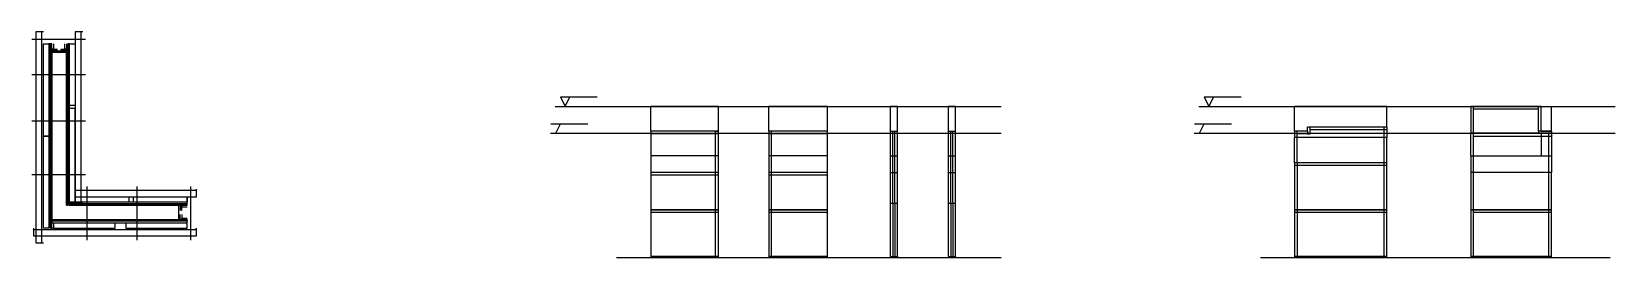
# Model space of a CAD drawing. Header units: metres. Extents: x 3474 to 7596, y 7512 to 8099.
import ezdxf

# ---------------------------------------------------------------- set-up
doc = ezdxf.new("R2010")
doc.units = ezdxf.units.M
for name, color, linetype in [('CHAPA', 7, 'Continuous'), ('CONCRETO', 7, 'Continuous'), ('COTA', 7, 'Continuous'), ('Hachura', 7, 'Continuous'), ('Madeira', 7, 'Continuous'), ('MEIO_PONT', 7, 'Continuous'), ('NIVEL 1° PAV.', 7, 'Continuous'), ('NIVEL 2° PAV.', 7, 'Continuous'), ('Nível', 7, 'Continuous'), ('Painéis', 7, 'Continuous'), ('Perfil Metálico', 7, 'Continuous'), ('SARR_2.2x7', 7, 'Continuous'), ('SARRAFO', 7, 'Continuous')]:
    doc.layers.add(name, color=color, linetype=linetype)

msp = doc.modelspace()

# ---------------------------------------------------------------- linework, layer by layer
at = {"layer": 'CHAPA', "color": 7, "lineweight": 25}
for p, q in [((3527.1, 7609.3), (3527.1, 7601.3)), ((3527.1, 7601.3), (3530.9, 7601.3))]:
    msp.add_line(p, q, dxfattribs=at)
for points in [[(3523.5, 7587.3), (3527.1, 7587.3), (3527.1, 8067.3), (3523.5, 8067.3)], [(3527.1, 8045.3), (3527.1, 8048.9), (3565.1, 8048.9), (3565.1, 8045.3)], [(3565.1, 8067.3), (3565.1, 7647.3), (3568.7, 7647.3), (3568.7, 8067.3)], [(3573.1, 7647.3), (3879.1, 7647.3), (3879.1, 7650.9), (3573.1, 7650.9)], [(3860.7, 7609.3), (3857.1, 7609.3), (3857.1, 7647.3), (3860.7, 7647.3)], [(3527.1, 7609.3), (3879.1, 7609.3), (3879.1, 7605.7), (3527.1, 7605.7)]]:
    msp.add_lwpolyline(points, dxfattribs=at)
at = {"layer": 'CONCRETO', "color": 7, "lineweight": 25}
msp.add_lwpolyline([(3857.1, 7609.3), (3857.1, 7647.3), (3565.1, 7647.3), (3565.1, 8045.3), (3527.1, 8045.3), (3527.1, 7609.3)], dxfattribs=at)
at = {"layer": 'COTA', "color": 7, "lineweight": 25}
for p, q in [((5261.4, 7904.5), (5085.4, 7904.5)), ((5085.4, 7840.5), (5085.4, 7904.5)), ((5261.4, 7840.5), (5261.4, 7904.5)), ((5545.8, 7904.5), (5392.8, 7904.5)), ((5392.8, 7840.5), (5392.8, 7904.5)), ((5545.8, 7840.5), (5545.8, 7904.5)), ((7000.9, 7904.5), (6760.9, 7904.5)), ((6760.9, 7840.5), (6760.9, 7904.5)), ((7000.9, 7850.5), (7000.9, 7904.5)), ((7402.7, 7904.5), (7429.7, 7904.5)), ((7429.7, 7840.5), (7429.7, 7904.5))]:
    msp.add_line(p, q, dxfattribs=at)
for points in [[(5727.5, 7840.5), (5727.5, 7904.5), (5708.5, 7904.5), (5708.5, 7840.5)], [(5878.3, 7840.5), (5878.3, 7904.5), (5859.3, 7904.5), (5859.3, 7840.5)]]:
    msp.add_lwpolyline(points, dxfattribs=at)
at = {"layer": 'Hachura', "color": 7, "lineweight": 25}
for p, q in [((3474.3, 8079.4), (3614.1, 8079.4)), ((3474.3, 7987.3), (3614.1, 7987.3)), ((3474.3, 7867.4), (3614.1, 7867.4)), ((3474.3, 7727.4), (3614.1, 7727.4)), ((3619.1, 7556.5), (3619.1, 7696.3)), ((3749.1, 7556.5), (3749.1, 7696.3)), ((3888.7, 7556.5), (3888.7, 7696.3))]:
    msp.add_line(p, q, dxfattribs=at)
at = {"layer": 'Madeira', "color": 7, "lineweight": 25}
for points in [[(3519.1, 7827.3), (3505.1, 7827.3), (3505.1, 8067.3), (3519.1, 8067.3)], [(3573.1, 8067.3), (3587.1, 8067.3), (3587.1, 7907.3), (3573.1, 7907.3)], [(3573.1, 7655.3), (3587.1, 7655.3), (3587.1, 7899.3), (3573.1, 7899.3)], [(3519.1, 7587.3), (3505.1, 7587.3), (3505.1, 7827.3), (3519.1, 7827.3)], [(3587.1, 7655.3), (3587.1, 7669.3), (3727.1, 7669.3), (3727.1, 7655.3)], [(3739.1, 7655.3), (3739.1, 7669.3), (3879.1, 7669.3), (3879.1, 7655.3)], [(3531.5, 7601.3), (3531.5, 7587.3), (3691.5, 7587.3), (3691.5, 7601.3)], [(3719.1, 7601.3), (3719.1, 7587.3), (3879.1, 7587.3), (3879.1, 7601.3)]]:
    msp.add_lwpolyline(points, dxfattribs=at)
at = {"layer": 'MEIO_PONT', "color": 7, "lineweight": 25}
msp.add_lwpolyline([(3879.1, 7669.3), (3879.1, 7655.3), (3879.1, 7655.3), (3879.1, 7669.3)], dxfattribs=at)
at = {"layer": 'NIVEL 1° PAV.', "color": 7, "lineweight": 25}
for p, q in [((4850.3, 7929.5), (4946.3, 7929.5)), ((4850.3, 7929.5), (4862.8, 7904.5)), ((4862.8, 7904.5), (4875.3, 7929.5)), ((6525.8, 7929.5), (6621.8, 7929.5)), ((6525.8, 7929.5), (6538.3, 7904.5)), ((6538.3, 7904.5), (6550.8, 7929.5)), ((4836.5, 7904.5), (5997.4, 7904.5)), ((6512, 7904.5), (7595.9, 7904.5))]:
    msp.add_line(p, q, dxfattribs=at)
at = {"layer": 'NIVEL 2° PAV.', "color": 7, "lineweight": 25}
for p, q in [((4824.2, 7834.5), (5997.4, 7834.5)), ((4825.6, 7859.5), (4921.6, 7859.5)), ((4838.1, 7834.5), (4850.6, 7859.5)), ((6499.7, 7834.5), (7595.9, 7834.5)), ((6501.1, 7859.5), (6597.1, 7859.5)), ((6513.6, 7834.5), (6526.1, 7859.5))]:
    msp.add_line(p, q, dxfattribs=at)
at = {"layer": 'Nível', "color": 7, "lineweight": 25}
for p, q in [((4996.7, 7904.5), (5997.4, 7904.5)), ((6672.2, 7904.5), (7582.4, 7904.5)), ((4996.7, 7511.5), (5997.4, 7511.5)), ((6672.2, 7511.5), (7582.4, 7511.5))]:
    msp.add_line(p, q, dxfattribs=at)
at = {"layer": 'Painéis', "color": 7, "lineweight": 25}
for p, q in [((7219.7, 7904.5), (7219.7, 7856.5)), ((7402.7, 7904.5), (7219.7, 7904.5)), ((7402.7, 7840.5), (7402.7, 7904.5)), ((5085.4, 7840.5), (5085.4, 7732.5)), ((5261.4, 7840.5), (5085.4, 7840.5)), ((5261.4, 7732.5), (5261.4, 7840.5)), ((5392.8, 7840.5), (5392.8, 7732.5)), ((5545.8, 7840.5), (5392.8, 7840.5)), ((5545.8, 7732.5), (5545.8, 7840.5)), ((5708.5, 7840.5), (5708.5, 7513.5)), ((5708.5, 7840.5), (5727.5, 7840.5)), ((5727.5, 7513.5), (5727.5, 7840.5)), ((5859.3, 7840.5), (5859.3, 7651.5)), ((5859.3, 7840.5), (5878.3, 7840.5)), ((5878.3, 7651.5), (5878.3, 7840.5)), ((6794.9, 7840.5), (6760.9, 7840.5)), ((6760.9, 7840.5), (6760.9, 7823.5)), ((7000.9, 7850.5), (6794.9, 7850.5)), ((6794.9, 7840.5), (6794.9, 7850.5)), ((7000.9, 7850.5), (7000.9, 7823.5)), ((7219.7, 7856.5), (7219.7, 7834.5)), ((7429.7, 7834.5), (7219.7, 7834.5)), ((7219.7, 7775.5), (7219.7, 7834.5)), ((7219.7, 7834.5), (7402.7, 7834.5)), ((7402.7, 7840.5), (7429.7, 7840.5)), ((7402.7, 7834.5), (7402.7, 7775.5)), ((7402.7, 7834.5), (7429.7, 7834.5)), ((7429.7, 7840.5), (7429.7, 7834.5)), ((7429.7, 7834.5), (7429.7, 7775.5)), ((7000.9, 7823.5), (6760.9, 7823.5)), ((6760.9, 7757.5), (6760.9, 7823.5)), ((7000.9, 7757.5), (7000.9, 7823.5)), ((5261.4, 7775.5), (5085.4, 7775.5)), ((5545.8, 7775.5), (5392.8, 7775.5)), ((5708.5, 7775.5), (5727.5, 7775.5)), ((5859.3, 7775.5), (5878.3, 7775.5)), ((6760.9, 7757.5), (6760.9, 7635.5)), ((7000.9, 7757.5), (6760.9, 7757.5)), ((7000.9, 7635.5), (7000.9, 7757.5)), ((7219.7, 7775.5), (7429.7, 7775.5)), ((7219.7, 7775.5), (7219.7, 7732.5)), ((7429.7, 7775.5), (7429.7, 7732.5)), ((5085.4, 7732.5), (5085.4, 7635.5)), ((5261.4, 7732.5), (5085.4, 7732.5)), ((5261.4, 7635.5), (5261.4, 7732.5)), ((5392.8, 7732.5), (5392.8, 7635.5)), ((5545.8, 7732.5), (5392.8, 7732.5)), ((5545.8, 7635.5), (5545.8, 7732.5)), ((5708.5, 7732.5), (5727.5, 7732.5)), ((5859.3, 7732.5), (5878.3, 7732.5)), ((7429.7, 7732.5), (7219.7, 7732.5)), ((7219.7, 7732.5), (7219.7, 7635.5)), ((7429.7, 7635.5), (7429.7, 7732.5)), ((5085.4, 7635.5), (5085.4, 7511.5)), ((5085.4, 7635.5), (5261.4, 7635.5)), ((5261.4, 7635.5), (5085.4, 7635.5)), ((5261.4, 7511.5), (5261.4, 7635.5)), ((5392.8, 7635.5), (5392.8, 7511.5)), ((5392.8, 7635.5), (5545.8, 7635.5)), ((5545.8, 7635.5), (5392.8, 7635.5)), ((5545.8, 7511.5), (5545.8, 7635.5)), ((5727.5, 7651.5), (5708.5, 7651.5)), ((5859.3, 7651.5), (5859.3, 7513.5)), ((5878.3, 7651.5), (5859.3, 7651.5)), ((5878.3, 7513.5), (5878.3, 7651.5)), ((6760.9, 7635.5), (6760.9, 7511.5)), ((6760.9, 7635.5), (7000.9, 7635.5)), ((7000.9, 7635.5), (6760.9, 7635.5)), ((7000.9, 7511.5), (7000.9, 7635.5)), ((7219.7, 7635.5), (7219.7, 7511.5)), ((7219.7, 7635.5), (7429.7, 7635.5)), ((7429.7, 7635.5), (7219.7, 7635.5)), ((7429.7, 7511.5), (7429.7, 7635.5)), ((5085.4, 7513.5), (5261.4, 7513.5)), ((5392.8, 7513.5), (5545.8, 7513.5)), ((5708.5, 7513.5), (5727.5, 7513.5)), ((5859.3, 7513.5), (5878.3, 7513.5)), ((6760.9, 7513.5), (7000.9, 7513.5)), ((7219.7, 7513.5), (7429.7, 7513.5))]:
    msp.add_line(p, q, dxfattribs=at)
for points in [[(5261.4, 7513.5), (5085.4, 7513.5), (5085.4, 7511.5), (5261.4, 7511.5)], [(5545.8, 7513.5), (5392.8, 7513.5), (5392.8, 7511.5), (5545.8, 7511.5)], [(5708.5, 7513.5), (5727.5, 7513.5), (5727.5, 7511.5), (5708.5, 7511.5)], [(5859.3, 7513.5), (5878.3, 7513.5), (5878.3, 7511.5), (5859.3, 7511.5)], [(7000.9, 7513.5), (6760.9, 7513.5), (6760.9, 7511.5), (7000.9, 7511.5)], [(7429.7, 7513.5), (7219.7, 7513.5), (7219.7, 7511.5), (7429.7, 7511.5)]]:
    msp.add_lwpolyline(points, dxfattribs=at)
at = {"layer": 'Perfil Metálico', "color": 7, "lineweight": 25}
for points in [[(3505.1, 8099.2), (3485.1, 8099.2), (3485.1, 7549), (3505.1, 7549)], [(3489.1, 7549), (3501.1, 7549), (3501.1, 8099.2), (3489.1, 8099.2)], [(3607.1, 8099.2), (3587.1, 8099.2), (3587.1, 7655.3), (3607.1, 7655.3)], [(3591.1, 7655.3), (3603.1, 7655.3), (3603.1, 8099.2), (3591.1, 8099.2)], [(3587.1, 7689.3), (3587.1, 7669.3), (3903.5, 7669.3), (3903.5, 7689.3)], [(3903.5, 7673.3), (3903.5, 7685.3), (3587.1, 7685.3), (3587.1, 7673.3)], [(3479.2, 7587.3), (3479.2, 7567.3), (3903.5, 7567.3), (3903.5, 7587.3)], [(3903.5, 7571.3), (3903.5, 7583.3), (3479.2, 7583.3), (3479.2, 7571.3)]]:
    msp.add_lwpolyline(points, dxfattribs=at)
at = {"layer": 'SARR_2.2x7', "color": 7, "lineweight": 25}
for p, q in [((7226.7, 7856.5), (7226.7, 7904.5)), ((7395.7, 7897.5), (7226.7, 7897.5)), ((7395.7, 7840.5), (7395.7, 7904.5)), ((5261.4, 7833.5), (5085.4, 7833.5)), ((5254.4, 7840.5), (5254.4, 7840.5)), ((5254.4, 7732.5), (5254.4, 7840.5)), ((5254.4, 7840.5), (5261.4, 7840.5)), ((5399.8, 7840.5), (5392.8, 7840.5)), ((5545.8, 7833.5), (5392.8, 7833.5)), ((5399.8, 7840.5), (5399.8, 7840.5)), ((5399.8, 7732.5), (5399.8, 7840.5)), ((5715.5, 7732.5), (5715.5, 7840.5)), ((5720.5, 7732.5), (5720.5, 7840.5)), ((5866.3, 7732.5), (5866.3, 7840.5)), ((5871.3, 7732.5), (5871.3, 7840.5)), ((6767.9, 7823.5), (6767.9, 7840.5)), ((6794.9, 7833.5), (6767.9, 7833.5)), ((6794.9, 7840.5), (6794.9, 7833.5)), ((6794.9, 7833.5), (6801.9, 7833.5)), ((6801.9, 7833.5), (6801.9, 7850.5)), ((7000.9, 7843.5), (6801.9, 7843.5)), ((6993.9, 7823.5), (6993.9, 7850.5)), ((7226.7, 7834.5), (7226.7, 7856.5)), ((7226.7, 7834.5), (7226.7, 7834.5)), ((7226.7, 7732.5), (7226.7, 7834.5)), ((7429.7, 7840.5), (7395.7, 7840.5)), ((7395.7, 7840.5), (7395.7, 7834.5)), ((7422.7, 7732.5), (7422.7, 7834.5)), ((6767.9, 7757.5), (6767.9, 7823.5)), ((6993.9, 7757.5), (6993.9, 7823.5)), ((7226.7, 7827.5), (7429.7, 7827.5)), ((7000.9, 7750.5), (6760.9, 7750.5)), ((6767.9, 7757.5), (6767.9, 7635.5)), ((6993.9, 7635.5), (6993.9, 7757.5)), ((5261.4, 7725.5), (5085.4, 7725.5)), ((5254.4, 7635.5), (5254.4, 7732.5)), ((5545.8, 7725.5), (5392.8, 7725.5)), ((5399.8, 7635.5), (5399.8, 7732.5)), ((5715.5, 7651.5), (5715.5, 7732.5)), ((5720.5, 7651.5), (5720.5, 7732.5)), ((5866.3, 7651.5), (5866.3, 7732.5)), ((5871.3, 7651.5), (5871.3, 7732.5)), ((7226.7, 7635.5), (7226.7, 7732.5)), ((7422.7, 7635.5), (7422.7, 7732.5)), ((5261.4, 7628.5), (5085.4, 7628.5)), ((5254.4, 7513.5), (5254.4, 7635.5)), ((5545.8, 7628.5), (5392.8, 7628.5)), ((5399.8, 7513.5), (5399.8, 7635.5)), ((5715.5, 7651.5), (5715.5, 7513.5)), ((5720.5, 7651.5), (5720.5, 7513.5)), ((5866.3, 7651.5), (5866.3, 7513.5)), ((5871.3, 7651.5), (5871.3, 7513.5)), ((7000.9, 7628.5), (6760.9, 7628.5)), ((6767.9, 7635.5), (6767.9, 7511.5)), ((6993.9, 7513.5), (6993.9, 7635.5)), ((7226.7, 7513.5), (7226.7, 7635.5)), ((7429.7, 7628.5), (7226.7, 7628.5)), ((7422.7, 7513.5), (7422.7, 7635.5)), ((5092.4, 7513.5), (5092.4, 7513.5)), ((5254.4, 7513.5), (5254.4, 7513.5)), ((5399.8, 7513.5), (5399.8, 7513.5)), ((5538.8, 7513.5), (5538.8, 7513.5)), ((6767.9, 7513.5), (6767.9, 7513.5)), ((6993.9, 7513.5), (6993.9, 7513.5)), ((7226.7, 7513.5), (7226.7, 7513.5)), ((7422.7, 7513.5), (7422.7, 7513.5))]:
    msp.add_line(p, q, dxfattribs=at)
at = {"layer": 'SARRAFO', "color": 7, "lineweight": 25}
for p, q in [((3573.1, 7661.3), (3568.7, 7661.3)), ((3527.1, 7601.3), (3879.1, 7601.3))]:
    msp.add_line(p, q, dxfattribs=at)
for points in [[(3523.5, 7587.3), (3523.5, 8067.3), (3519.1, 8067.3), (3519.1, 7587.3)], [(3523.5, 7587.3), (3523.5, 8067.3), (3519.1, 8067.3), (3519.1, 7587.3)], [(3531.5, 8067.3), (3531.5, 8053.3), (3527.1, 8053.3), (3527.1, 8067.3)], [(3541.1, 8048.9), (3527.1, 8048.9), (3527.1, 8053.3), (3541.1, 8053.3)], [(3565.1, 8048.9), (3551.1, 8048.9), (3551.1, 8053.3), (3565.1, 8053.3)], [(3565.1, 8067.3), (3565.1, 8053.3), (3560.7, 8053.3), (3560.7, 8067.3)], [(3573.1, 7647.3), (3573.1, 8067.3), (3568.7, 8067.3), (3568.7, 7647.3)], [(3573.1, 7647.3), (3568.7, 7647.3), (3568.7, 8067.3), (3573.1, 8067.3)], [(3573.1, 7650.9), (3879.1, 7650.9), (3879.1, 7655.3), (3573.1, 7655.3)], [(3865.1, 7633.3), (3865.1, 7647.3), (3860.7, 7647.3), (3860.7, 7633.3)], [(3879.1, 7647.3), (3865.1, 7647.3), (3865.1, 7642.9), (3879.1, 7642.9)], [(3879.1, 7601.3), (3879.1, 7609.3), (3527.1, 7609.3), (3527.1, 7601.3)], [(3531.5, 7601.3), (3531.5, 7587.3), (3527.1, 7587.3), (3527.1, 7601.3)], [(3865.1, 7623.3), (3865.1, 7609.3), (3860.7, 7609.3), (3860.7, 7623.3)], [(3879.1, 7609.3), (3865.1, 7609.3), (3865.1, 7613.7), (3879.1, 7613.7)]]:
    msp.add_lwpolyline(points, dxfattribs=at)

doc.saveas('drawing.dxf')
